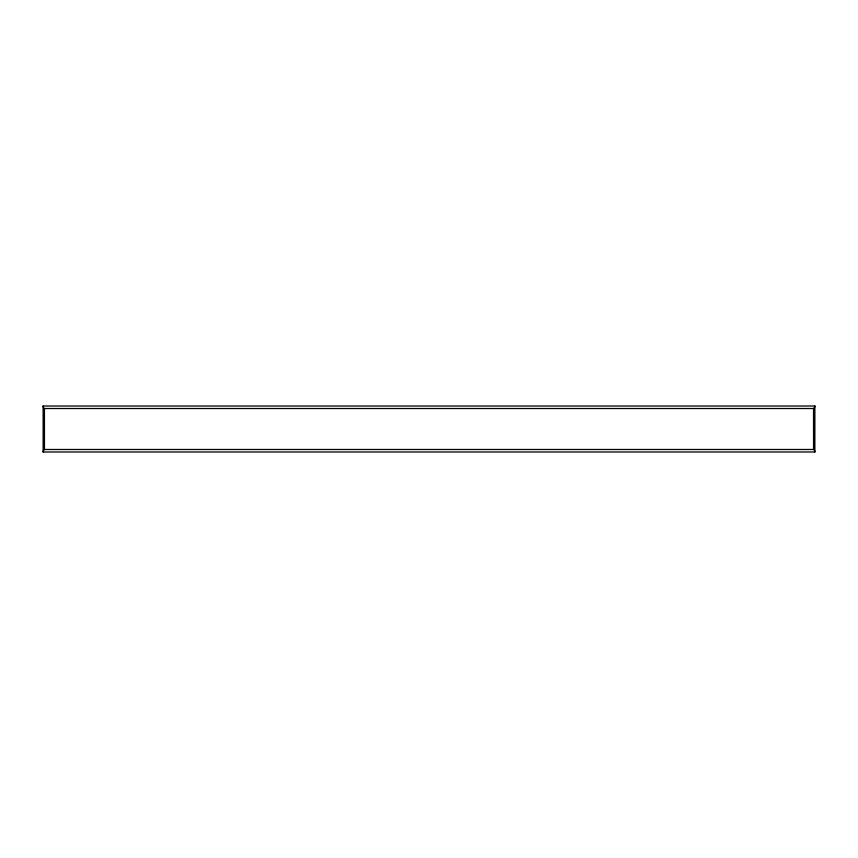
<?xml version="1.0" encoding="UTF-8"?>
<svg xmlns="http://www.w3.org/2000/svg" width="858" height="858" viewBox="0 0 858 858"><rect width="100%" height="100%" fill="white"/><g stroke="black" fill="none" stroke-linecap="round" stroke-linejoin="round"><path stroke-width="1.29" d="M43.039 451.362L44.455 449.485L44.434 408.494M814.961 406.66L813.545 408.515L813.566 449.506M43.082 406.016L814.918 406.016M44.455 408.515L813.545 408.515M44.455 449.485L813.545 449.485M43.082 451.984L814.918 451.984M814.263 450.343L814.971 451.383M43.715 407.625L43.039 406.638M814.864 406.016L814.864 451.984M43.136 406.016L43.136 451.984M814.028 449.581A2.724 1.276 63.7 0 1 813.802 449.238M43.973 408.419A2.724 1.276 63.7 0 1 44.198 408.762"/></g></svg>
